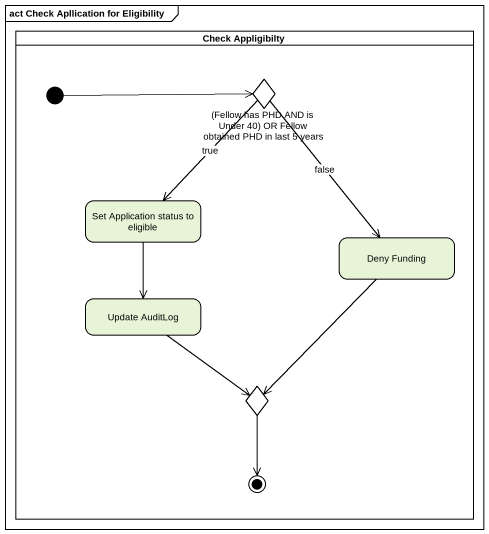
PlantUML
@startuml
mainframe act Check Apllication for Eligibility
hide empty description
state "Check Appligibilty" as Check_Appligibilty <<partition>> {
  state "(Fellow has PHD AND is Under 40) OR Fellow obtained PHD in last 5 years" as Fellow_has_PHD_AND_is_Under <<choice>>
  state "Set Application status to eligible" as Set_Application_status_to
  state "Deny Funding" as Deny_Funding
  state "Update AuditLog" as Update_AuditLog
  state choice1 <<choice>>
  [*] -right-> Fellow_has_PHD_AND_is_Under
  choice1 --> [*]
}
Fellow_has_PHD_AND_is_Under --> Set_Application_status_to : true
Fellow_has_PHD_AND_is_Under --> Deny_Funding : false
Set_Application_status_to --> Update_AuditLog
Deny_Funding --> choice1
Update_AuditLog --> choice1
@enduml
